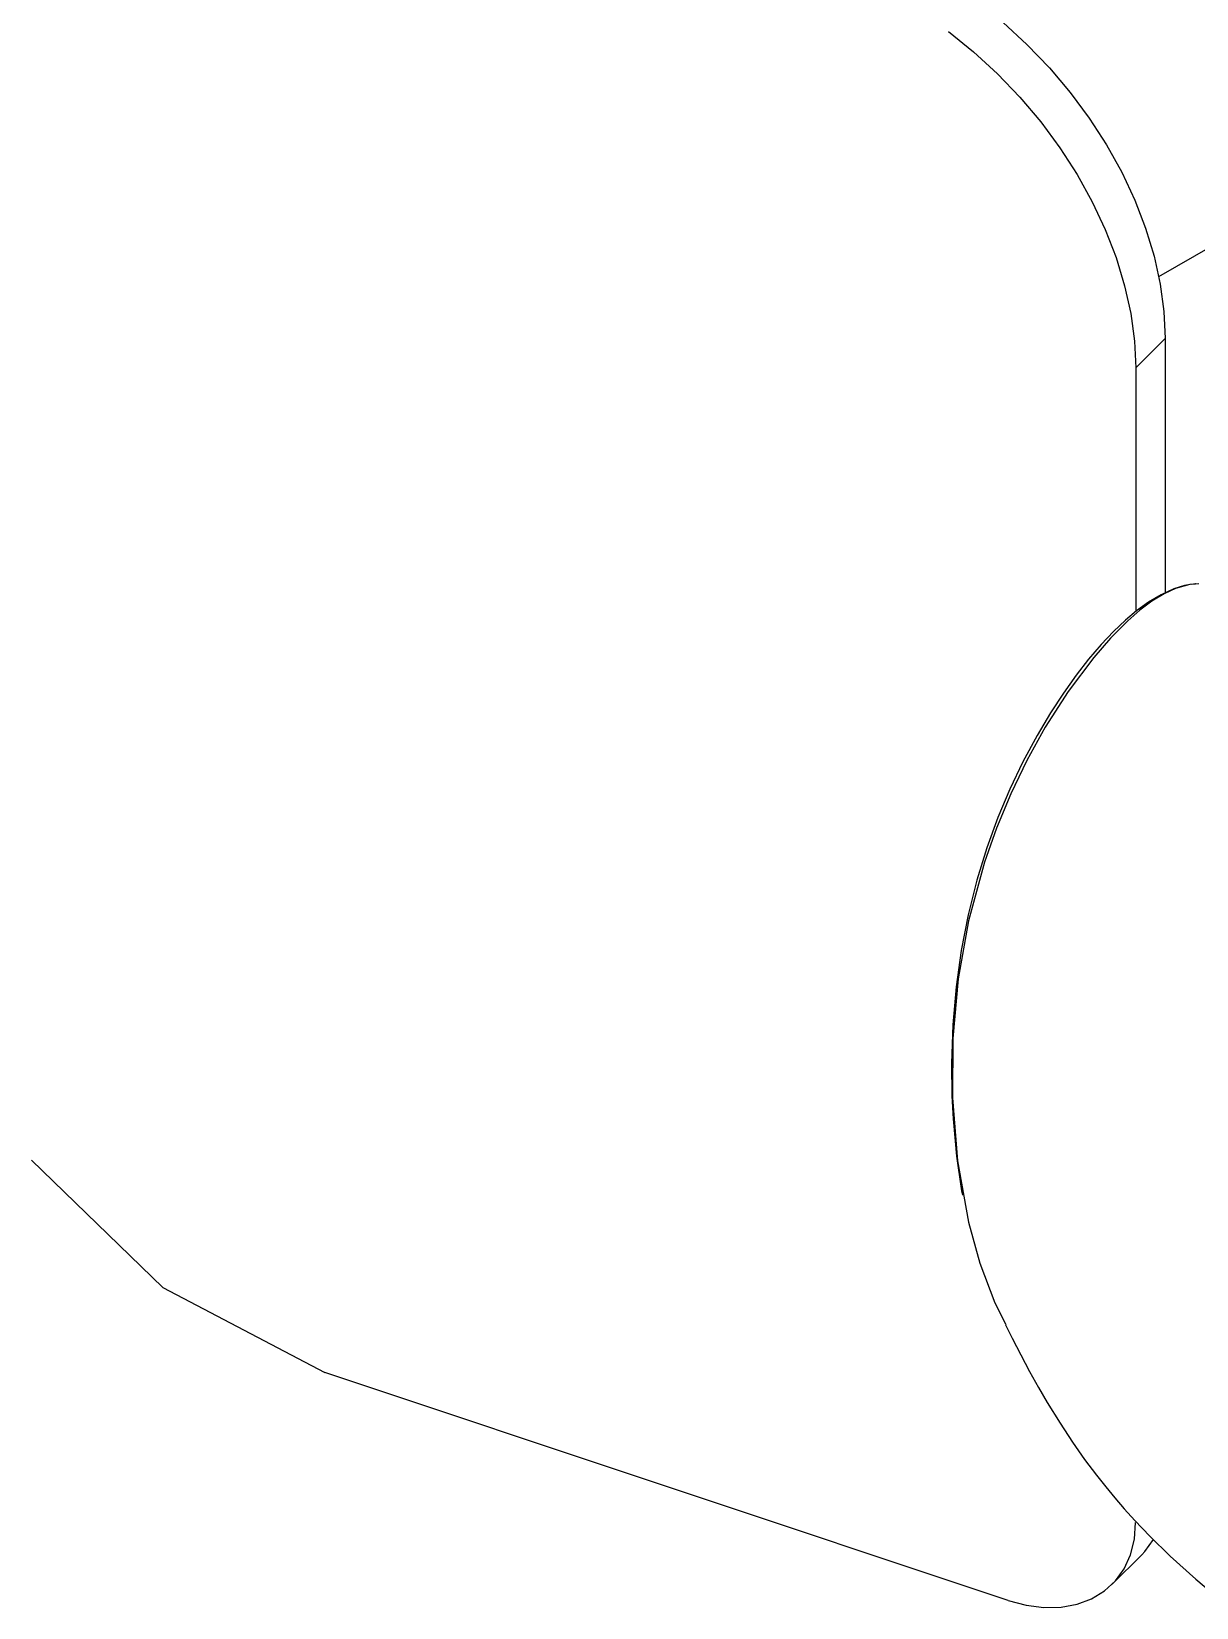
# Model space of a CAD drawing. Extents: x 0 to 258, y 0 to 184.
# Drawn here: x 146.28 to 154.19, y 91.38 to 102.06 of the extents above; entities that cross this region are included whole.
import ezdxf

# ---------------------------------------------------------------- set-up
doc = ezdxf.new("R2010")
doc.units = 0

msp = doc.modelspace()

# ---------------------------------------------------------------- linework, layer by layer
for p, q in [((152.873599, 102.12618), (153.03518, 101.977133)), ((152.503768, 102.064234), (152.673598, 101.926198)), ((153.03518, 101.977133), (153.18726, 101.818227)), ((152.673598, 101.926198), (152.835179, 101.77715)), ((152.835179, 101.77715), (152.987259, 101.618244)), ((153.18726, 101.818227), (153.328658, 101.650693)), ((153.328658, 101.650693), (153.45828, 101.47583)), ((152.987259, 101.618244), (153.128657, 101.450711)), ((153.128657, 101.450711), (153.258282, 101.275848)), ((153.45828, 101.47583), (153.575125, 101.29499)), ((153.258282, 101.275848), (153.375127, 101.095008)), ((153.575125, 101.29499), (153.678289, 101.109576)), ((153.375127, 101.095008), (153.478288, 100.909593)), ((153.678289, 101.109576), (153.766966, 100.921021)), ((153.930283, 100.402203), (155.139427, 101.100172)), ((153.478288, 100.909593), (153.566968, 100.721038)), ((153.766966, 100.921021), (153.840478, 100.730788)), ((153.566968, 100.721038), (153.640477, 100.530806)), ((153.840478, 100.730788), (153.89825, 100.540347)), ((153.640477, 100.530806), (153.698249, 100.340364)), ((153.89825, 100.540347), (153.939834, 100.351178)), ((153.698249, 100.340364), (153.739836, 100.151195)), ((153.939834, 100.351178), (153.964917, 100.164739)), ((153.739836, 100.151195), (153.764918, 99.964757)), ((153.964917, 100.164739), (153.973304, 99.982481)), ((153.764918, 99.964757), (153.773306, 99.782499)), ((153.773385, 99.782549), (153.97341, 99.982574)), ((153.97341, 99.982574), (153.973145, 98.257228)), ((153.773385, 99.782549), (153.77312, 98.130228)), ((153.945512, 98.2446), (153.860742, 98.194257)), ((153.965761, 98.25059), (153.882576, 98.199832)), ((154.030943, 98.283602), (153.945512, 98.2446)), ((154.043614, 98.286499), (153.965761, 98.25059)), ((154.104609, 98.306779), (154.030943, 98.283602)), ((154.141446, 98.313986), (154.043614, 98.286499)), ((154.131543, 98.311171), (154.104609, 98.306779)), ((154.178893, 98.316368), (154.141446, 98.313986)), ((154.176218, 98.318447), (154.153331, 98.314717)), ((154.179208, 98.318476), (154.176218, 98.318447)), ((154.201745, 98.317818), (154.178991, 98.316495)), ((153.778962, 98.134996), (153.703487, 98.071163)), ((153.801844, 98.139534), (153.720008, 98.068419)), ((153.860742, 98.194257), (153.778962, 98.134996)), ((153.882576, 98.199832), (153.801844, 98.139534)), ((153.720008, 98.068419), (153.602351, 97.95015)), ((153.703487, 98.071163), (153.622988, 97.99509)), ((153.538348, 97.906121), (153.453914, 97.807884)), ((153.602351, 97.95015), (153.488268, 97.818653)), ((153.622988, 97.99509), (153.538348, 97.906121)), ((153.488268, 97.818653), (153.315543, 97.588402)), ((153.453914, 97.807884), (153.368869, 97.699008)), ((153.368869, 97.699008), (153.282584, 97.577927)), ((153.315543, 97.588402), (153.159798, 97.34543)), ((153.282584, 97.577927), (153.194401, 97.442601)), ((153.194401, 97.442601), (153.103419, 97.28995)), ((153.103419, 97.28995), (153.007036, 97.110928)), ((153.159798, 97.34543), (153.034495, 97.119952)), ((153.007036, 97.110928), (152.918745, 96.926259)), ((153.034495, 97.119952), (152.924992, 96.893692)), ((152.924992, 96.893692), (152.828191, 96.661766)), ((152.918745, 96.926259), (152.837494, 96.732661)), ((152.837494, 96.732661), (152.763046, 96.527633)), ((152.828191, 96.661766), (152.746226, 96.430251)), ((152.763046, 96.527633), (152.695461, 96.308426)), ((152.746226, 96.430251), (152.637911, 96.033606)), ((152.695461, 96.308426), (152.636146, 96.073558)), ((152.637911, 96.033606), (152.567656, 95.63874)), ((152.636146, 96.073558), (152.588828, 95.832388)), ((152.588828, 95.832388), (152.553943, 95.584437)), ((152.567656, 95.63874), (152.531385, 95.235031)), ((152.553943, 95.584437), (152.53193, 95.328763)), ((152.53193, 95.328763), (152.523304, 95.06433)), ((152.531385, 95.235031), (152.529004, 94.832177)), ((152.523304, 95.06433), (152.5264, 94.846703)), ((152.5264, 94.846711), (152.534099, 94.690795)), ((152.529004, 94.832177), (152.563209, 94.40617)), ((152.534099, 94.690795), (152.557145, 94.437639)), ((146.28018, 94.410631), (147.170908, 93.546133)), ((152.557145, 94.437639), (152.591961, 94.201308)), ((152.563209, 94.40617), (152.606672, 94.164571)), ((152.591961, 94.201308), (152.597941, 94.172503)), ((152.606709, 94.164539), (152.638308, 93.988883)), ((152.638308, 93.988883), (152.71627, 93.710155)), ((152.71627, 93.710155), (152.817523, 93.443209)), ((147.170908, 93.546133), (148.270352, 92.96996)), ((152.817523, 93.443209), (152.892445, 93.294667)), ((152.88904, 93.292942), (152.935215, 93.202066)), ((152.935215, 93.202066), (152.992757, 93.090443)), ((152.992757, 93.090443), (153.052944, 92.977546)), ((152.906876, 91.424372), (148.270323, 92.970066)), ((153.052944, 92.977546), (153.113605, 92.868474)), ((153.113605, 92.868474), (153.173102, 92.766279)), ((153.173102, 92.766279), (153.260136, 92.625216)), ((153.260136, 92.625216), (153.344332, 92.497735)), ((153.344332, 92.497735), (153.426705, 92.380795)), ((153.426705, 92.380795), (153.506971, 92.273684)), ((153.506971, 92.273684), (153.569569, 92.194518)), ((153.569569, 92.194518), (153.632288, 92.118773)), ((153.632288, 92.118773), (153.695198, 92.046042)), ((153.695198, 92.046042), (153.767088, 91.966532)), ((153.764122, 91.838976), (153.772933, 91.952242)), ((153.767088, 91.966532), (153.870005, 91.858743)), ((153.737849, 91.733895), (153.764122, 91.838976)), ((153.835448, 91.756598), (153.893553, 91.837185)), ((153.870005, 91.858743), (154.007131, 91.724608)), ((153.614106, 91.53391), (153.813866, 91.73367)), ((153.694664, 91.639134), (153.737849, 91.733895)), ((153.813991, 91.733765), (153.835448, 91.756598)), ((154.007131, 91.724608), (154.180785, 91.56731)), ((153.635442, 91.556627), (153.694664, 91.639134)), ((153.561391, 91.488047), (153.635442, 91.556627)), ((154.180785, 91.56731), (154.392769, 91.389651)), ((152.906878, 91.424401), (153.030126, 91.391627)), ((153.030126, 91.391627), (153.150869, 91.376149)), ((153.266642, 91.378266), (153.375092, 91.397951)), ((153.375092, 91.397951), (153.474015, 91.434794)), ((153.474015, 91.434794), (153.561391, 91.488047)), ((153.150869, 91.376149), (153.266642, 91.378266))]:
    msp.add_line(p, q)

doc.saveas('drawing.dxf')
